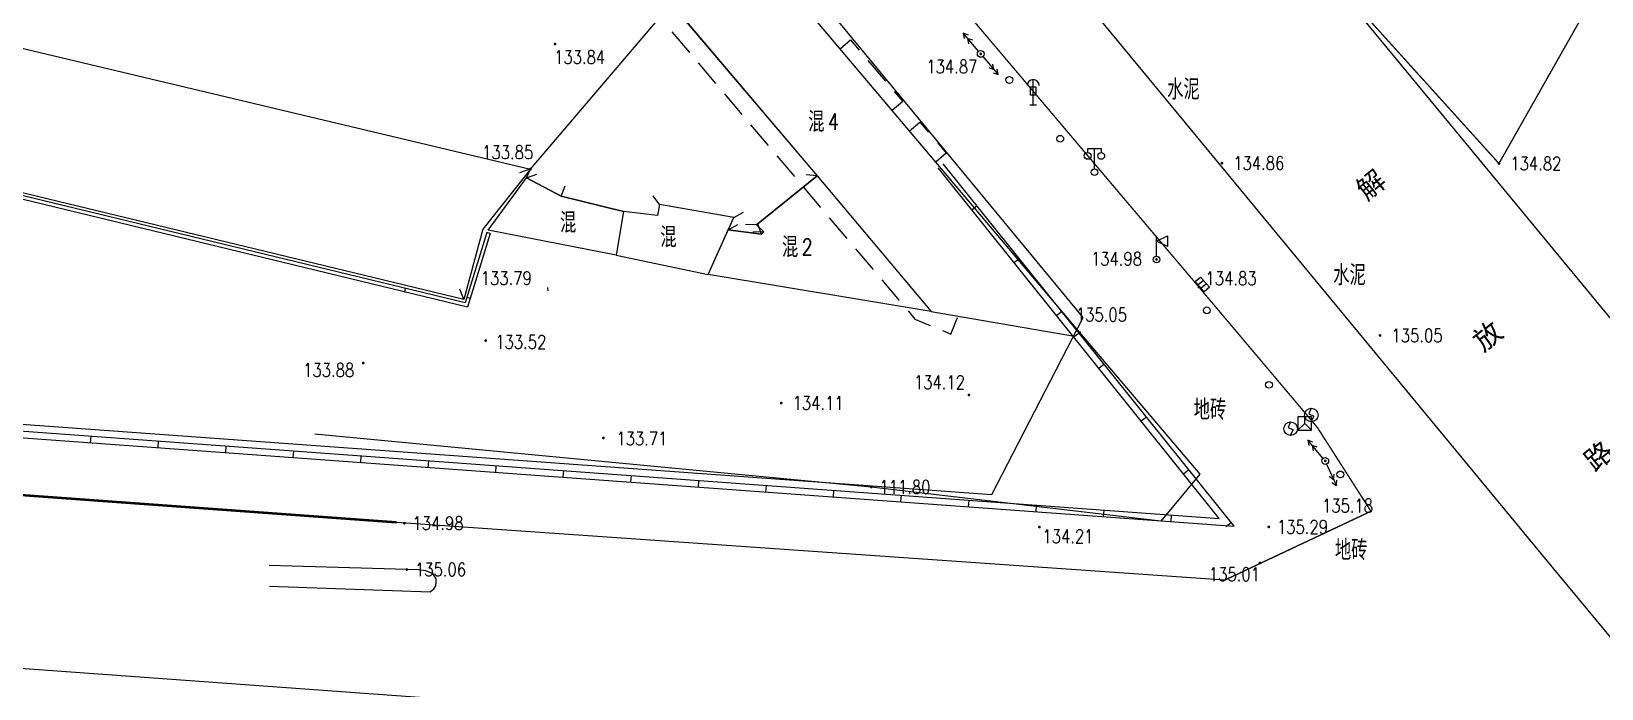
# Model space of a CAD drawing. Extents: x 529262 to 576451, y 2694391 to 2717535.
# Drawn here: x 566270 to 566386, y 2710117.2 to 2710165.7 of the extents above; entities that cross this region are included whole.
import ezdxf
from ezdxf.enums import TextEntityAlignment as Align
from ezdxf.xclip import XClip

# ---------------------------------------------------------------- set-up
doc = ezdxf.new("R2010")
doc.units = 0
doc.header["$XCLIPFRAME"] = 0
doc.linetypes.add('X5', pattern=[3, 2, -1])
for name, color, linetype in [('DLDW', 8, 'Continuous'), ('DLSS', 4, 'Continuous'), ('GCD', 8, 'Continuous'), ('GXYZ', 8, 'Continuous'), ('JMD', 8, 'Continuous'), ('PP-COM', 7, 'Continuous'), ('RD-中线', 40, 'Continuous'), ('RD-红线', 7, 'Continuous'), ('ZBTZ', 8, 'Continuous'), ('ZJ', 7, 'Continuous')]:
    doc.layers.add(name, color=color, linetype=linetype)
doc.styles.add('HZ', font='rs.shx', dxfattribs={"width": 0.8, "bigfont": 'hztxt.shx'})
doc.styles.add('等线体', font='simhei.ttf')

# ---------------------------------------------------------------- blocks, each defined once
blk = doc.blocks.new('A$C19FD0107')
at = {"layer": 'RD-中线', "color": 8}
blk.add_lwpolyline([(-4615.53, 15735.43), (-4686.29, 15821.14, 0.001837), (-4687.7, 15822.84), (-4840.2, 16004.84)], format="xyb", dxfattribs=at)
at = {"layer": 'RD-中线', "color": 8, "linetype": 'Continuous', "flags": 128}
for points in [[(-4915.64, 15741.63), (-4680.01, 15724.54, -0.06919), (-4464.53, 15678.48), (-4107.28, 15548.59, 0.074087), (-4020.64, 15530.95), (-3764.95, 15517.41)], [(-4490.73, 14139.44, 0), (-4490.29, 14139.42)], [(-3818.25, 14086.17, 0), (-3817.74, 14086.17)]]:
    blk.add_lwpolyline(points, format="xyb", dxfattribs=at)
at = {"layer": 'RD-中线', "color": 8}
blk.add_lwpolyline([(-4610.74, 15729.63), (-4615.53, 15735.43)], dxfattribs=at)
at = {"layer": 'RD-红线', "color": 8}
blk.add_lwpolyline([(-4650.3, 15753.99), (-4675.61, 15784.64), (-4697.86, 15811.6, 0.001837), (-4699.2, 15813.21), (-4838.21, 15979.12)], format="xyb", dxfattribs=at)
for points in [[(-4598.78, 15738.7), (-4675.14, 15831.21)], [(-4657.05, 15740.92), (-4650.3, 15753.99)]]:
    blk.add_lwpolyline(points, dxfattribs=at)
at = {"layer": 'RD-红线', "color": 8, "flags": 128}
blk.add_lwpolyline([(-5250.33, 15783.95), (-4657.05, 15740.92)], dxfattribs=at)
blk = doc.blocks.new('GC200')
at = {"linetype": 'Continuous', "const_width": 0.2, "flags": 128}
blk.add_lwpolyline([(-0.1, 0, 1), (0.1, 0, 1)], format="xyb", close=True, dxfattribs=at)
blk = doc.blocks.new('gc013a')
at = {"linetype": 'Continuous'}
blk.add_line((0.5, 0), (4, 0), dxfattribs=at)
at = {"linetype": 'Continuous', "flags": 128}
for points in [[(2.31, -0.4), (3, 0), (2.31, 0.4)], [(3.31, -0.4), (4, 0), (3.31, 0.4)]]:
    blk.add_lwpolyline(points, dxfattribs=at)
blk = doc.blocks.new('gc170')
at = {"color": 8, "linetype": 'Continuous'}
blk.add_circle((0, 0), 0.5, dxfattribs=at)
blk = doc.blocks.new('gc041')
for p, q in [((-1, 0.5), (1, 0.5)), ((-1, -0.5), (-1, 0.5)), ((-0.33, 0.5), (-0.33, -0.5)), ((0.33, 0.5), (0.33, -0.5)), ((1, 0.5), (1, -0.5)), ((1, -0.5), (-1, -0.5))]:
    blk.add_line(p, q)
blk = doc.blocks.new('gc097')
at = {"color": 8}
for p, q in [((-1, 2.9), (-1, 3.5)), ((-1, 3.5), (1, 3.5)), ((0, 0.5), (0, 3.5)), ((1, 3.5), (1, 2.9))]:
    blk.add_line(p, q, dxfattribs=at)
for centre in [(-1, 2.4), (1, 2.4), (0, 0)]:
    blk.add_circle(centre, 0.5, dxfattribs=at)
blk = doc.blocks.new('gc050')
for p, q in [((0, 1), (-0.38, 0.18)), ((-0.38, 0.18), (0.38, -0.18)), ((0, -1), (0.38, -0.18))]:
    blk.add_line(p, q)
blk.add_circle((0, 0), 1)
blk = doc.blocks.new('gc049')
for p, q in [((-1, 1), (-1, -1)), ((1, 1), (-1, 1)), ((-1, -1), (0, 0)), ((0, 0), (0, 1)), ((0, 0), (1, -1)), ((1, -1), (1, 1)), ((-1, -1), (1, -1))]:
    blk.add_line(p, q)
blk = doc.blocks.new('gc019')
for p, q in [((0, 0.5), (0, 3.5)), ((0, 2.7), (1.6, 3.5)), ((1.6, 1.9), (0, 2.7)), ((1.6, 3.5), (1.6, 1.9))]:
    blk.add_line(p, q)
blk.add_circle((0, 0), 0.5)

msp = doc.modelspace()

# ---------------------------------------------------------------- linework, layer by layer
at = {"layer": 'DLDW', "linetype": 'Continuous'}
for p, q in [((566344.005, 2710160.304, 134.915), (566344.005, 2710162.156, 134.915)), ((566343.755, 2710160.304, 134.915), (566344.255, 2710160.304, 134.915))]:
    msp.add_line(p, q, dxfattribs=at)
at = {"layer": 'DLDW', "linetype": 'Continuous', "elevation": 134.915}
msp.add_lwpolyline([(566343.812, 2710161.634), (566344.197, 2710161.634), (566344.197, 2710161.017), (566343.812, 2710161.017)], close=True, dxfattribs=at)
at = {"layer": 'DLDW', "linetype": 'Continuous'}
msp.add_arc((566344.007, 2710161.717, 134.915), 0.442, 0, 180, dxfattribs=at)
at = {"layer": 'DLSS', "linetype": 'Continuous', "flags": 128}
for points, const_width, elevation in [([(566364.998, 2710170.798), (566378.398, 2710155.965), (566398.928, 2710192.23), (566364.998, 2710198.313)], 0.1, 134.815), ([(566364.998, 2710170.798), (566378.398, 2710155.965), (566398.928, 2710192.23), (566364.998, 2710198.313)], 0.1, 134.815), ([(566364.998, 2710170.798), (566378.398, 2710155.965), (566398.928, 2710192.23), (566364.998, 2710198.313)], 0.1, 134.815), ([(566329.236, 2710175.999), (566330.526, 2710176.031), (566331.917, 2710175.633), (566336.761, 2710169.865), (566356.247, 2710146.832), (566364.998, 2710136.454)], 0.1, 134.222), ([(566091.013, 2710144.453), (566296.997, 2710129.457)], 0.175, 135.402), ([(566364.998, 2710136.454), (566368.945, 2710130.278), (566358.137, 2710125.184)], 0.1, 134.222)]:
    msp.add_lwpolyline(points, dxfattribs=dict(at, const_width=const_width, elevation=elevation))
at = {"layer": 'JMD', "linetype": 'Continuous'}
for p, q in [((566306.828, 2710155.548, 133.849), (566306.072, 2710155.286, 133.849)), ((566306.594, 2710154.907), (566307.349, 2710155.17)), ((566328.049, 2710155.058), (566327.252, 2710155.133)), ((566309.158, 2710153.557), (566309.441, 2710154.305)), ((566316.408, 2710152.926), (566315.95, 2710153.582)), ((566321.907, 2710151.985), (566322.613, 2710152.36)), ((566339.861, 2710152.841), (566339.47, 2710152.528)), ((566321.494, 2710151.074), (566322.194, 2710151.462)), ((566323.568, 2710151.433), (566322.768, 2710151.466)), ((566324.105, 2710150.921), (566323.305, 2710150.902)), ((566323.94, 2710150.748), (566323.674, 2710151.503)), ((566303.903, 2710150.796), (566303.664, 2710150.87)), ((566342.988, 2710148.94), (566342.597, 2710148.627)), ((566297.637, 2710146.734), (566297.578, 2710146.491)), ((566301.966, 2710145.931, 2.561), (566301.673, 2710146.676, 2.561)), ((566308.194, 2710146.553, 133.247), (566308.158, 2710146.8, 133.247)), ((566302.193, 2710146.091), (566302.431, 2710146.018)), ((566346.114, 2710145.038), (566345.724, 2710144.725)), ((566349.241, 2710141.137), (566348.851, 2710140.824)), ((566352.368, 2710137.235), (566351.978, 2710136.922)), ((566274.403, 2710135.336), (566274.44, 2710135.835)), ((566279.39, 2710134.972), (566279.427, 2710135.471)), ((566284.377, 2710134.607), (566284.413, 2710135.106)), ((566289.364, 2710134.243), (566289.4, 2710134.742)), ((566294.35, 2710133.878), (566294.387, 2710134.377)), ((566299.337, 2710133.514), (566299.373, 2710134.013)), ((566304.324, 2710133.149), (566304.36, 2710133.648)), ((566309.31, 2710132.785), (566309.347, 2710133.284)), ((566314.297, 2710132.42), (566314.333, 2710132.919)), ((566319.284, 2710132.056), (566319.32, 2710132.555)), ((566355.495, 2710133.333), (566355.105, 2710133.021)), ((566324.27, 2710131.692), (566324.307, 2710132.19)), ((566329.257, 2710131.327), (566329.294, 2710131.826)), ((566334.244, 2710130.963), (566334.28, 2710131.461)), ((566339.23, 2710130.598), (566339.267, 2710131.097)), ((566344.217, 2710130.234), (566344.254, 2710130.732)), ((566349.204, 2710129.869), (566349.24, 2710130.368)), ((566354.191, 2710129.505), (566354.227, 2710130.003)), ((566358.622, 2710129.432), (566358.232, 2710129.119))]:
    msp.add_line(p, q, dxfattribs=at)
at = {"layer": 'JMD', "linetype": 'Continuous', "flags": 128}
for points in [[(566156.962, 2710205.037), (566150.584, 2710204.458), (566148.738, 2710168.455), (566138.63, 2710168.826), (566135.868, 2710145.462), (566358.836, 2710129.165), (566337.37, 2710155.949)], [(566157.007, 2710204.539), (566151.061, 2710203.999), (566149.212, 2710167.938), (566139.072, 2710168.309), (566136.426, 2710145.922), (566357.729, 2710129.747), (566336.98, 2710155.636)], [(566303.903, 2710150.796), (566302.23, 2710145.365), (566241.352, 2710160.102), (566240.812, 2710160.358)], [(566303.664, 2710150.87), (566302.061, 2710145.663), (566241.436, 2710160.339), (566240.88, 2710160.603)], [(566347.43, 2710143.474), (566356.306, 2710133.028), (566353.428, 2710129.549), (566332.046, 2710132.055), (566290.972, 2710135.977)], [(566358.137, 2710125.184), (566296.997, 2710129.457)], [(566287.612, 2710124.747), (566299.474, 2710124.329), (566299.747, 2710124.557), (566299.893, 2710124.765), (566299.928, 2710125.033), (566299.919, 2710125.282), (566299.664, 2710125.67), (566299.455, 2710125.753), (566299.147, 2710125.867), (566298.621, 2710125.948), (566287.585, 2710126.263)]]:
    msp.add_lwpolyline(points, dxfattribs=at)
for points, elevation in [([(566347.44, 2710143.48), (566309.283, 2710188.677), (566303.642, 2710183.877), (566328.049, 2710155.058), (566336.484, 2710145.039), (566347.059, 2710143.219)], 134.894), ([(566303.368, 2710151.116), (566301.966, 2710145.931), (566241.215, 2710160.596), (566243.641, 2710170.612), (566306.878, 2710155.548)], 133.849), ([(566306.878, 2710155.548), (566317.285, 2710167.743), (566328.049, 2710155.058), (566323.568, 2710151.433), (566324.105, 2710150.921), (566323.94, 2710150.748), (566321.494, 2710151.074), (566321.907, 2710151.985), (566316.408, 2710152.926), (566316.26, 2710152.13), (566313.764, 2710152.428), (566309.158, 2710153.557), (566306.594, 2710154.907)], 133.849), ([(566313.223, 2710149.198), (566303.768, 2710151.053), (566306.594, 2710154.907), (566309.158, 2710153.557), (566313.764, 2710152.428)], 136.506), ([(566320.002, 2710147.774), (566321.494, 2710151.074), (566323.94, 2710150.748), (566324.105, 2710150.921), (566323.568, 2710151.433), (566328.049, 2710155.058), (566336.484, 2710145.039)], 137.091), ([(566320.002, 2710147.774), (566321.907, 2710151.985), (566316.408, 2710152.926), (566316.26, 2710152.13), (566313.764, 2710152.428), (566313.223, 2710149.198)], 137.091)]:
    msp.add_lwpolyline(points, close=True, dxfattribs=dict(at, elevation=elevation))
at = {"layer": 'JMD', "linetype": 'X5', "flags": 128}
for points, elevation in [([(566303.642, 2710183.877), (566302.663, 2710183.047), (566335.277, 2710144.474), (566337.925, 2710143.357), (566338.447, 2710144.701)], 135.885), ([(566329.74, 2710164.446), (566330.503, 2710165.09), (566334.38, 2710160.544), (566333.594, 2710159.881)], 140.381), ([(566334.868, 2710158.371), (566335.639, 2710159.022), (566337.586, 2710156.739), (566336.804, 2710156.079)], 140.072)]:
    msp.add_lwpolyline(points, dxfattribs=dict(at, elevation=elevation))

# ---------------------------------------------------------------- block references
at = {"layer": 'DLDW', "linetype": 'Continuous', "xscale": 0.5, "yscale": 0.5, "zscale": 0.5}
for name, p in [('gc097', (566348.53, 2710155.324, 134.92)), ('gc019', (566353.111, 2710148.877, 134.978))]:
    msp.add_blockref(name, p, dxfattribs=at)
at = {"layer": 'GCD', "linetype": 'Continuous', "xscale": 0.5, "yscale": 0.5, "zscale": 0.5}
for p in [(566308.702, 2710164.789, 133.835), (566357.939, 2710155.989, 134.86), (566356.247, 2710146.832, 134.832), (566303.581, 2710142.882, 133.516), (566347.44, 2710143.48, 134.894), (566369.623, 2710143.261, 135.051), (566325.399, 2710138.271, 134.11), (566339.255, 2710138.869, 135.879), (566365.571, 2710133.993, 135.178), (566344.464, 2710129.11, 134.054)]:
    msp.add_blockref('GC200', p, dxfattribs=at)
at = {"layer": 'GCD', "linetype": 'Continuous', "xscale": 0.5, "yscale": 0.5}
for p in [(566340.131, 2710164.061, 134.865), (566306.878, 2710155.548, 133.849), (566378.398, 2710155.965, 134.815), (566353.111, 2710148.877, 134.978), (566294.533, 2710141.221, 133.877), (566312.268, 2710135.695, 133.714), (566360.75, 2710126.463, 135.011)]:
    msp.add_blockref('GC200', p, dxfattribs=at)
at = {"layer": 'GCD', "linetype": 'Continuous'}
ref = msp.add_blockref('GC200', (566332.048, 2710132.068, 111.801), dxfattribs=dict(at, xscale=0.5, yscale=0.5, zscale=0.5))
ref.add_attrib('height', '111.80', dxfattribs={"linetype": 'Continuous', "height": 1, "style": 'HZ', "width": 0.8}).set_placement((566332.648, 2710132.068, 111.801), align=Align.MIDDLE_LEFT)
ref = msp.add_blockref('GC200', (566297.569, 2710129.397, 134.98), dxfattribs=dict(at, xscale=0.5, yscale=0.5, zscale=0.5))
ref.add_attrib('height', '134.98', dxfattribs={"linetype": 'Continuous', "height": 1, "style": 'HZ', "width": 0.8}).set_placement((566298.169, 2710129.397, 134.98), align=Align.MIDDLE_LEFT)
ref = msp.add_blockref('GC200', (566361.405, 2710129.118, 135.29), dxfattribs=dict(at, xscale=0.5, yscale=0.5, zscale=0.5))
ref.add_attrib('height', '135.29', dxfattribs={"linetype": 'Continuous', "height": 1, "style": 'HZ', "width": 0.8}).set_placement((566362.005, 2710129.118, 135.29), align=Align.MIDDLE_LEFT)
ref = msp.add_blockref('GC200', (566297.756, 2710125.973, 135.06), dxfattribs=dict(at, xscale=0.5, yscale=0.5, zscale=0.5))
ref.add_attrib('height', '135.06', dxfattribs={"linetype": 'Continuous', "height": 1, "style": 'HZ', "width": 0.8}).set_placement((566298.356, 2710125.973, 135.06), align=Align.MIDDLE_LEFT)
at = {"layer": 'GXYZ', "linetype": 'Continuous'}
for name, p, xscale, yscale, zscale, rotation in [('gc013a', (566340.131, 2710164.061), 0.4999999999072443, 0.4999999999072443, 0.4999999999072443, 130.0411244807884), ('gc013a', (566340.131, 2710164.061), 0.5000000001376123, 0.5000000001376123, 0.5000000001376123, 310.2339664372248), ('gc041', (566356.496, 2710147.037, 134.832), 0.5000000000251968, 0.5000000000251968, 0.5000000000251968, 311.5363078242715), ('gc013a', (566365.571, 2710133.993, 135.178), 0.5000000001376123, 0.5000000001376123, 0.5000000001376123, 130.2339664372248), ('gc013a', (566365.571, 2710133.993), 0.5000000001297311, 0.5000000001297311, 0.5000000001297311, 294.2818291164752)]:
    msp.add_blockref(name, p, dxfattribs=dict(at, xscale=xscale, yscale=yscale, zscale=zscale, rotation=rotation))
at = {"layer": 'GXYZ', "linetype": 'Continuous', "xscale": 0.5, "yscale": 0.5, "zscale": 0.5}
for name, p in [('gc170', (566340.131, 2710164.061)), ('gc049', (566364.052, 2710136.76, 135.401)), ('gc050', (566364.542, 2710137.381, 135.209)), ('gc050', (566363.016, 2710136.374, 135.195)), ('gc170', (566365.571, 2710133.993, 135.178)), ('gc170', (566365.571, 2710133.993))]:
    msp.add_blockref(name, p, dxfattribs=at)
at = {"layer": 'PP-COM'}
ref = msp.add_blockref('A$C19FD0107', (570997.993, 2694390.603), dxfattribs=at)
XClip(ref).set_block_clipping_path([(-9366.4383134884, 14428.6043910822), (-3328.4480743363, 17452.7484863754)])
at = {"layer": 'ZBTZ', "linetype": 'Continuous', "xscale": 0.5000000000906482, "yscale": 0.5000000000906482, "zscale": 0.5000000000906482, "rotation": 130.443221286707}
for p in [(566342.243, 2710162.135), (566346.004, 2710157.795), (566356.829, 2710145.117), (566361.415, 2710139.617), (566366.685, 2710132.999)]:
    msp.add_blockref('gc170', p, dxfattribs=at)

# ---------------------------------------------------------------- texts
at = {"layer": 'GCD', "linetype": 'Continuous', "style": 'HZ', "width": 0.8}
for s, p in [('133.84', (566310.518, 2710163.82)), ('134.87', (566337.999, 2710163.126)), ('133.85', (566305.2, 2710156.799)), ('134.86', (566360.664, 2710155.989)), ('134.82', (566381.123, 2710155.965)), ('134.98', (566350.154, 2710148.925)), ('133.79', (566305.094, 2710147.497)), ('134.83', (566358.616, 2710147.488)), ('135.05', (566349.045, 2710144.799, -0.157)), ('133.52', (566306.169, 2710142.778)), ('135.05', (566372.348, 2710143.261)), ('133.88', (566291.982, 2710140.71)), ('134.12', (566337.086, 2710139.806, 1.758)), ('134.11', (566328.124, 2710138.271)), ('133.71', (566315.111, 2710135.65)), ('135.18', (566367.218, 2710130.69)), ('134.21', (566346.573, 2710128.425, -0.159)), ('135.01', (566358.865, 2710125.617))]:
    msp.add_text(s, height=1, dxfattribs=at).set_placement(p, align=Align.MIDDLE)
at = {"layer": 'JMD', "linetype": 'Continuous', "style": 'HZ', "width": 0.8}
for p in [(566328.591, 2710159.049), (566310.263, 2710151.595), (566317.673, 2710150.522), (566326.652, 2710149.79)]:
    msp.add_text('混', height=1.5, dxfattribs=at).set_placement(p, align=Align.MIDDLE_RIGHT)
for s, p in [('4', (566328.841, 2710159.055)), ('2', (566326.902, 2710149.795))]:
    msp.add_text(s, height=1.2, dxfattribs=at).set_placement(p, align=Align.MIDDLE_LEFT)
at = {"layer": 'ZJ', "color": 8, "linetype": 'Continuous', "style": 'HZ', "width": 0.8}
for s, p in [('水泥', (566355.098, 2710161.512)), ('水泥', (566355.098, 2710161.512)), ('水泥', (566367.362, 2710147.799)), ('地砖', (566357.059, 2710137.851)), ('地砖', (566367.485, 2710127.488))]:
    msp.add_text(s, height=1.5, dxfattribs=at).set_placement(p, align=Align.MIDDLE)
at = {"layer": 'ZJ', "color": 8, "linetype": 'Continuous', "style": '等线体'}
for s, p in [('解', (566368.93, 2710154.415, 0.15)), ('放', (566377.533, 2710143.248, 0.15)), ('路', (566385.752, 2710134.392, 0.15))]:
    msp.add_text(s, height=1.5, rotation=38.8261, dxfattribs=at).set_placement(p, align=Align.MIDDLE)

doc.saveas('drawing.dxf')
